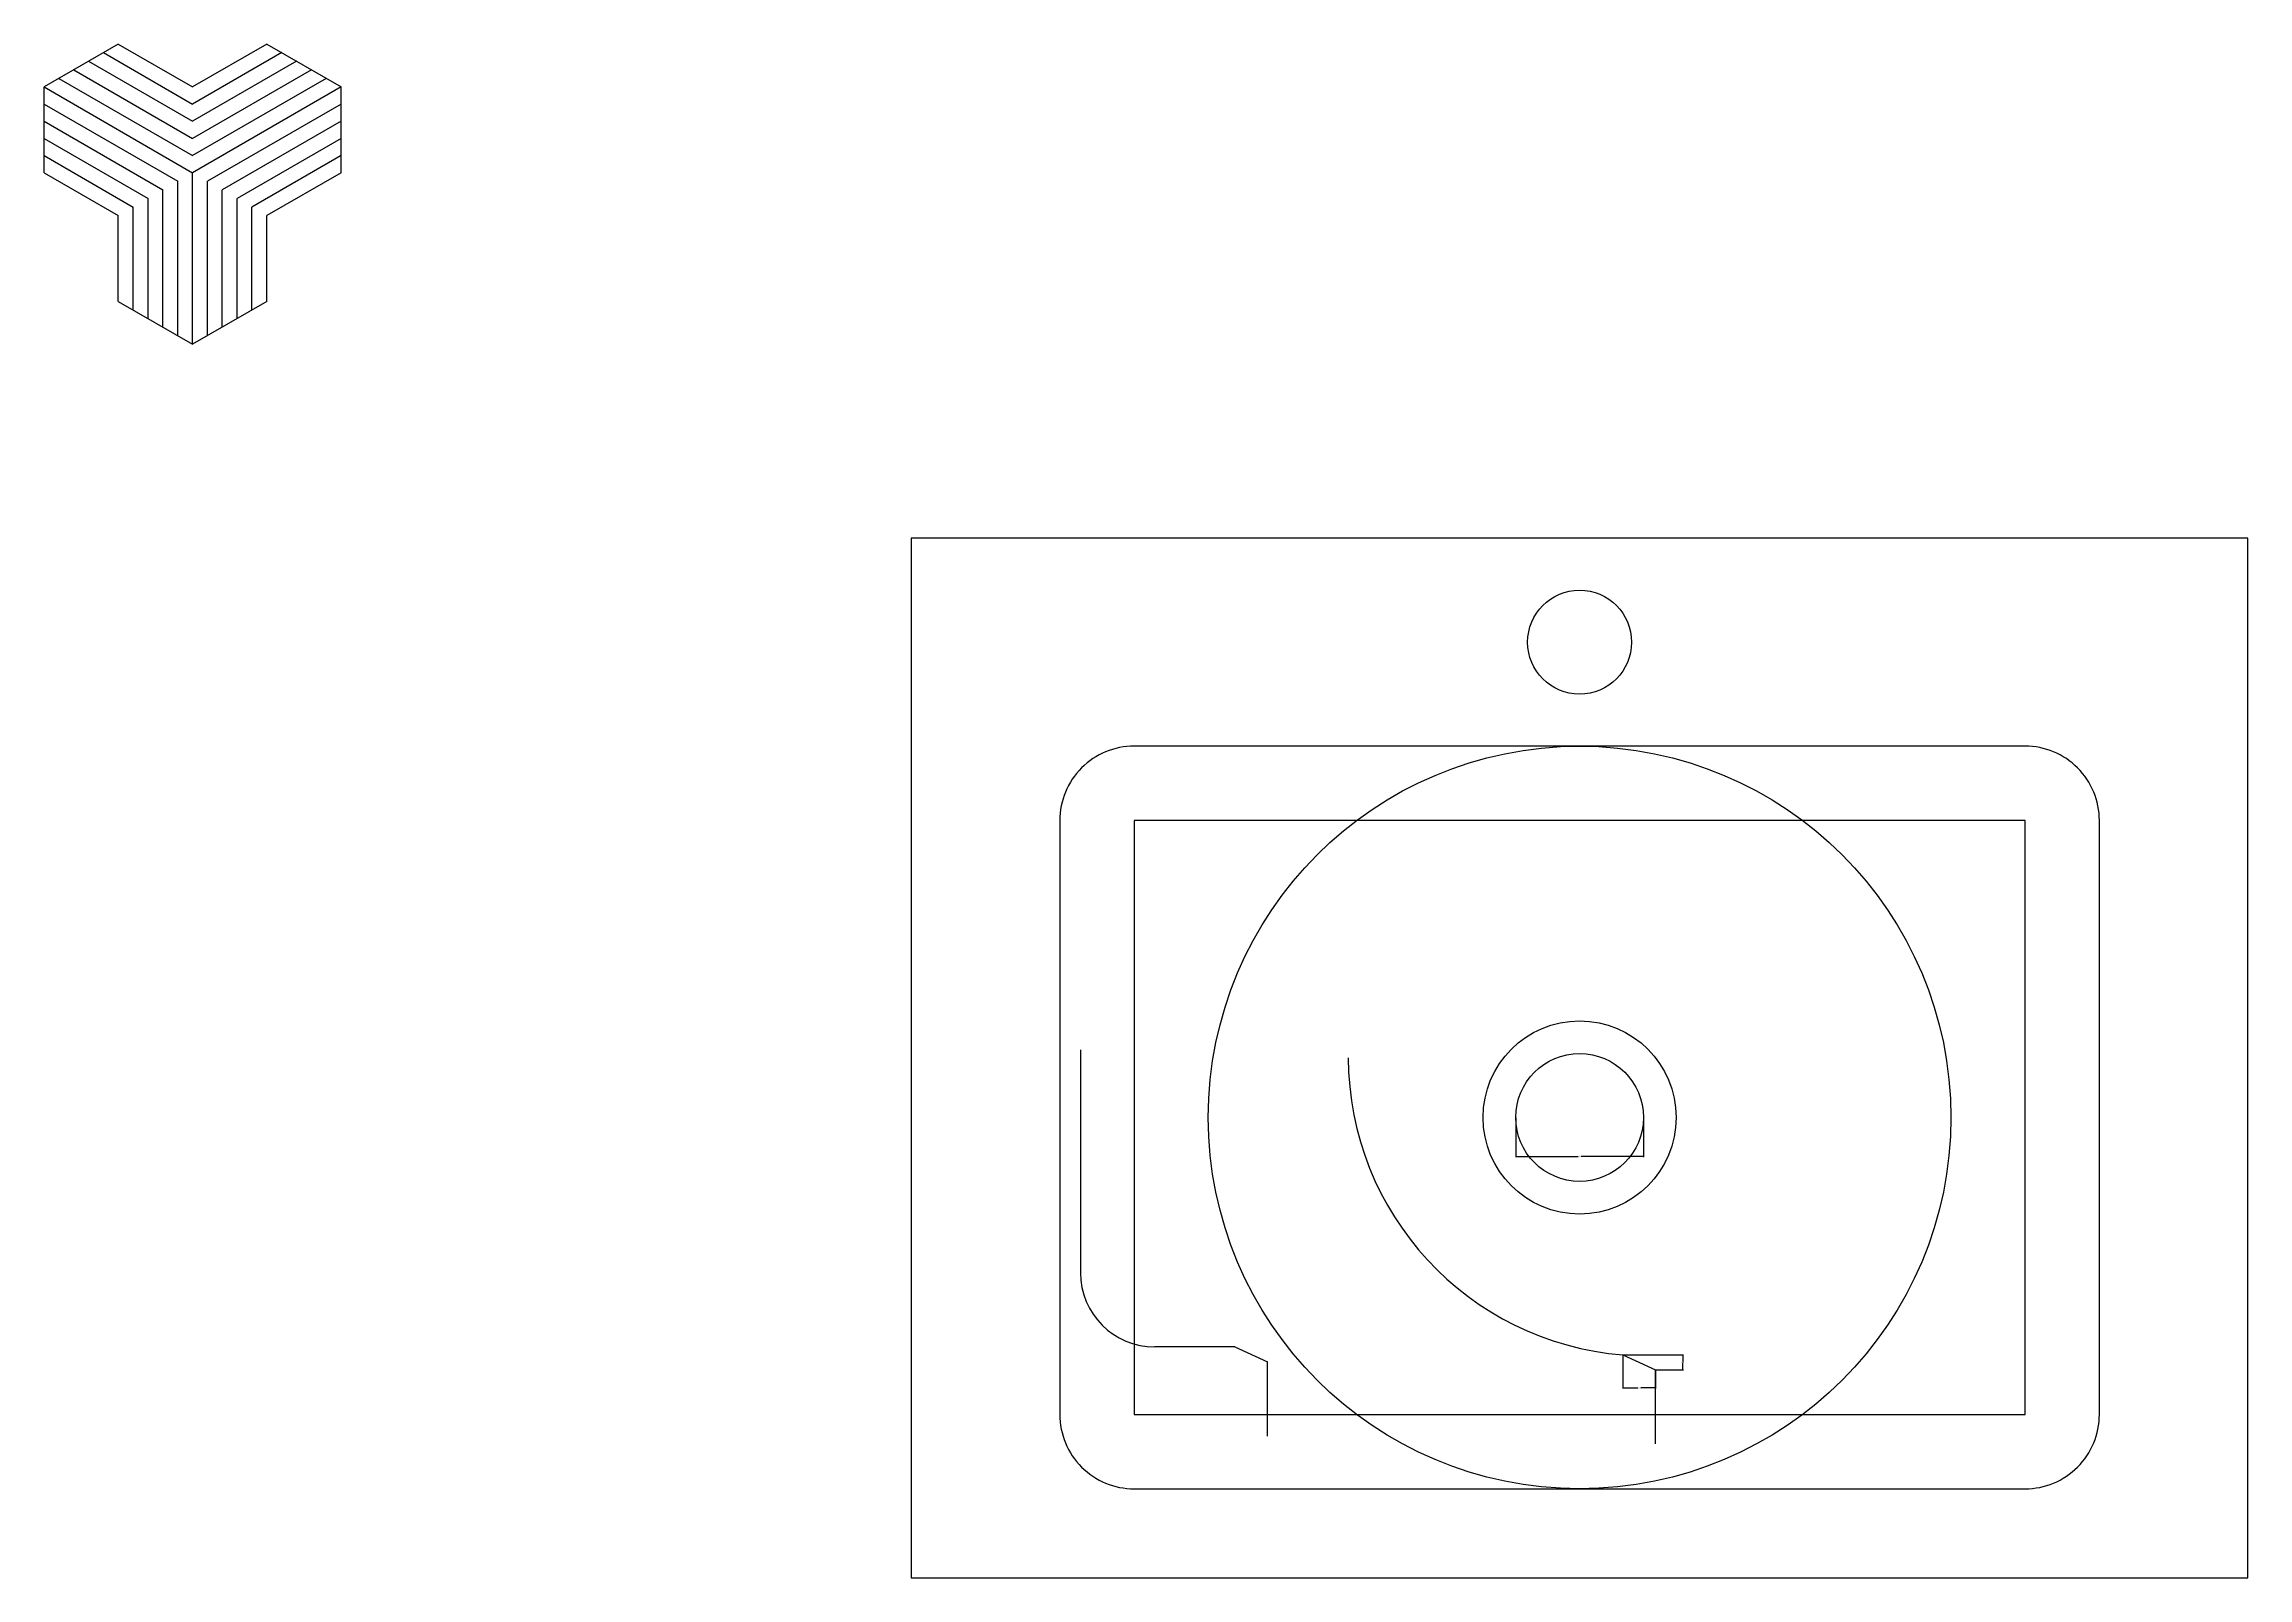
# Model space of a CAD drawing. Header units: inches. Extents: x 175 to 6568, y 384 to 2335.
# Drawn here: x 1538 to 2280, y 456 to 972 of the extents above; entities that cross this region are included whole.
import ezdxf

# ---------------------------------------------------------------- set-up
doc = ezdxf.new("R2010")
doc.units = ezdxf.units.IN
doc.header["$MEASUREMENT"] = 0
doc.styles.get("Standard").update_dxf_attribs({"font": 'arial.ttf'})
doc.dimstyles.get("Standard").update_dxf_attribs({"dimtxt": 2.5, "dimasz": 2.5, "dimexe": 1.25, "dimexo": 0.625, "dimtad": 1, "dimtxsty": 'Standard', "dimcen": 2.5, "dimazin": 3, "dimtfac": 1, "dimtmove": 0, "dimatfit": 3})

# ---------------------------------------------------------------- blocks, each defined once
blk = doc.blocks.new('*D1')
at = {"color": 0, "lineweight": -2, "transparency": 16777216}
for p, q in [((2033.25, 610.59), (2033.25, 597.29)), ((2076.25, 610.59), (2076.25, 597.29)), ((2033.43, 597.47), (2054.21, 597.47)), ((2076.07, 597.47), (2055.28, 597.47))]:
    blk.add_line(p, q, dxfattribs=at)
at = {"color": 0, "transparency": 16777216}
for points in [[(2033.43, 597.5), (2033.43, 597.44), (2033.25, 597.47)], [(2076.07, 597.5), (2076.07, 597.44), (2076.25, 597.47)]]:
    blk.add_solid(points, dxfattribs=at)
at = {"layer": 'Defpoints', "color": 0, "transparency": 16777216}
for p in [(2033.25, 610.66), (2076.25, 610.66), (2076.25, 597.47)]:
    blk.add_point(p, dxfattribs=at)
at = {"color": 0, "transparency": 16777216, "insert": (2054.75, 597.47), "char_height": 0.18, "attachment_point": 5}
blk.add_mtext('\\A1;43.0000', dxfattribs=at)
blk = doc.blocks.new('*D2')
at = {"color": 0, "lineweight": -2, "transparency": 16777216}
for p, q in [((2069.41, 530.75), (2089.7, 530.75)), ((2089.52, 530.57), (2089.52, 528.43)), ((2089.52, 525.93), (2089.52, 528.06)), ((2080.41, 525.75), (2089.7, 525.75))]:
    blk.add_line(p, q, dxfattribs=at)
at = {"color": 0, "transparency": 16777216}
for points in [[(2089.49, 530.57), (2089.55, 530.57), (2089.52, 530.75)], [(2089.49, 525.93), (2089.55, 525.93), (2089.52, 525.75)]]:
    blk.add_solid(points, dxfattribs=at)
at = {"layer": 'Defpoints', "color": 0, "transparency": 16777216}
for p in [(2069.35, 530.75), (2080.35, 525.75), (2089.52, 525.75)]:
    blk.add_point(p, dxfattribs=at)
at = {"color": 0, "transparency": 16777216, "insert": (2089.52, 528.25), "char_height": 0.18, "attachment_point": 5}
blk.add_mtext('\\A1;5.0000', dxfattribs=at)
blk = doc.blocks.new('*D3')
at = {"color": 0, "lineweight": -2, "transparency": 16777216}
for p, q in [((2069.35, 530.68), (2069.35, 519.41)), ((2069.53, 519.59), (2074.32, 519.59)), ((2080.17, 519.59), (2075.37, 519.59)), ((2080.35, 525.68), (2080.35, 519.41))]:
    blk.add_line(p, q, dxfattribs=at)
at = {"color": 0, "transparency": 16777216}
for points in [[(2069.53, 519.62), (2069.53, 519.56), (2069.35, 519.59)], [(2080.17, 519.62), (2080.17, 519.56), (2080.35, 519.59)]]:
    blk.add_solid(points, dxfattribs=at)
at = {"layer": 'Defpoints', "color": 0, "transparency": 16777216}
for p in [(2069.35, 530.75), (2080.35, 525.75), (2080.35, 519.59)]:
    blk.add_point(p, dxfattribs=at)
at = {"color": 0, "transparency": 16777216, "insert": (2074.85, 519.59), "char_height": 0.18, "attachment_point": 5}
blk.add_mtext('\\A1;11.0000', dxfattribs=at)

msp = doc.modelspace()

# ---------------------------------------------------------------- linework, layer by layer
for p, q in [((1562.78, 972.003), (1537.78, 957.569)), ((1562.78, 972.003), (1587.78, 957.569)), ((1612.78, 972.003), (1587.78, 957.569)), ((1612.78, 972.003), (1637.78, 957.569)), ((1552.78, 966.229), (1587.78, 946.022)), ((1557.78, 969.116), (1587.78, 951.795)), ((1617.78, 969.116), (1587.78, 951.795)), ((1622.78, 966.229), (1587.78, 946.022)), ((1537.78, 928.701), (1537.78, 957.569)), ((1537.78, 957.569), (1587.78, 928.701)), ((1542.78, 960.456), (1587.78, 934.475)), ((1547.78, 963.342), (1587.78, 940.248)), ((1627.78, 963.342), (1587.78, 940.248)), ((1632.78, 960.456), (1587.78, 934.475)), ((1637.78, 957.569), (1587.78, 928.701)), ((1637.78, 928.701), (1637.78, 957.569)), ((1537.78, 951.795), (1582.78, 925.815)), ((1637.78, 951.795), (1592.78, 925.815)), ((1537.78, 946.022), (1577.78, 922.928)), ((1637.78, 946.022), (1597.78, 922.928)), ((1537.78, 940.248), (1572.78, 920.041)), ((1637.78, 940.248), (1602.78, 920.041)), ((1537.78, 934.475), (1567.78, 917.154)), ((1537.78, 928.701), (1562.78, 914.268)), ((1587.78, 870.966), (1587.78, 928.701)), ((1637.78, 934.475), (1607.78, 917.154)), ((1637.78, 928.701), (1612.78, 914.268)), ((1572.78, 879.627), (1572.78, 920.041)), ((1577.78, 876.74), (1577.78, 922.928)), ((1582.78, 873.853), (1582.78, 925.815)), ((1592.78, 873.853), (1592.78, 925.815)), ((1597.78, 876.74), (1597.78, 922.928)), ((1602.78, 879.627), (1602.78, 920.041)), ((1562.78, 885.4), (1562.78, 914.268)), ((1567.78, 882.513), (1567.78, 917.154)), ((1607.78, 882.513), (1607.78, 917.154)), ((1612.78, 885.4), (1612.78, 914.268)), ((1562.78, 885.4), (1587.78, 870.966)), ((1612.78, 885.4), (1587.78, 870.966)), ((1886.695, 633.405), (1886.695, 558.405)), ((1938.681, 533.405), (1911.695, 533.405)), ((1938.681, 533.405), (1949.681, 528.405)), ((1949.681, 503.405), (1949.681, 528.405)), ((2069.348, 530.746), (2080.348, 525.746)), ((2080.348, 500.746), (2080.348, 525.746))]:
    msp.add_line(p, q)
for points in [[(1829.747, 805.655), (1829.747, 455.655), (2279.747, 455.655), (2279.747, 805.655)], [(1904.747, 710.655), (1904.747, 510.655), (2204.747, 510.655), (2204.747, 710.655)]]:
    msp.add_lwpolyline(points, close=True)
msp.add_lwpolyline([(1879.747, 710.655), (1879.747, 510.655, 0.4142136), (1904.747, 485.655), (2204.747, 485.655, 0.4142136), (2229.747, 510.655), (2229.747, 710.655, 0.4142136), (2204.747, 735.655), (1904.747, 735.655, 0.4142136)], format="xyb", close=True)
for centre, radius in [((2054.747, 770.655), 17.5), ((2054.747, 610.655), 125), ((2054.747, 610.655), 32.5), ((2054.747, 610.655), 21.5)]:
    msp.add_circle(centre, radius)
for centre, radius, start, end in [((2077.377, 630.953), 100.528, 180.118098, 265.419553), ((1911.695, 558.405), 25, 180, 270)]:
    msp.add_arc(centre, radius, start, end)

# ---------------------------------------------------------------- dimensions: what is measured, and where the dimension line sits
for base, p1, p2, picture, middle in [((2076.247, 597.467), (2033.247, 610.655), (2076.247, 610.655), '*D1', (2054.747, 597.467)), ((2080.348, 519.587), (2069.348, 530.746), (2080.348, 525.746), '*D3', (2074.848, 519.587))]:
    dim = msp.add_linear_dim(base=base, p1=p1, p2=p2, dimstyle='Standard')
    dim.commit()
    dim.dimension.update_dxf_attribs({"geometry": picture, "text_midpoint": middle})
dim = msp.add_linear_dim(base=(2089.524, 525.746), p1=(2069.348, 530.746), p2=(2080.348, 525.746), angle=90, dimstyle='Standard')
dim.commit()
dim.dimension.update_dxf_attribs({"geometry": '*D2', "text_midpoint": (2089.524, 528.246)})

doc.saveas('drawing.dxf')
